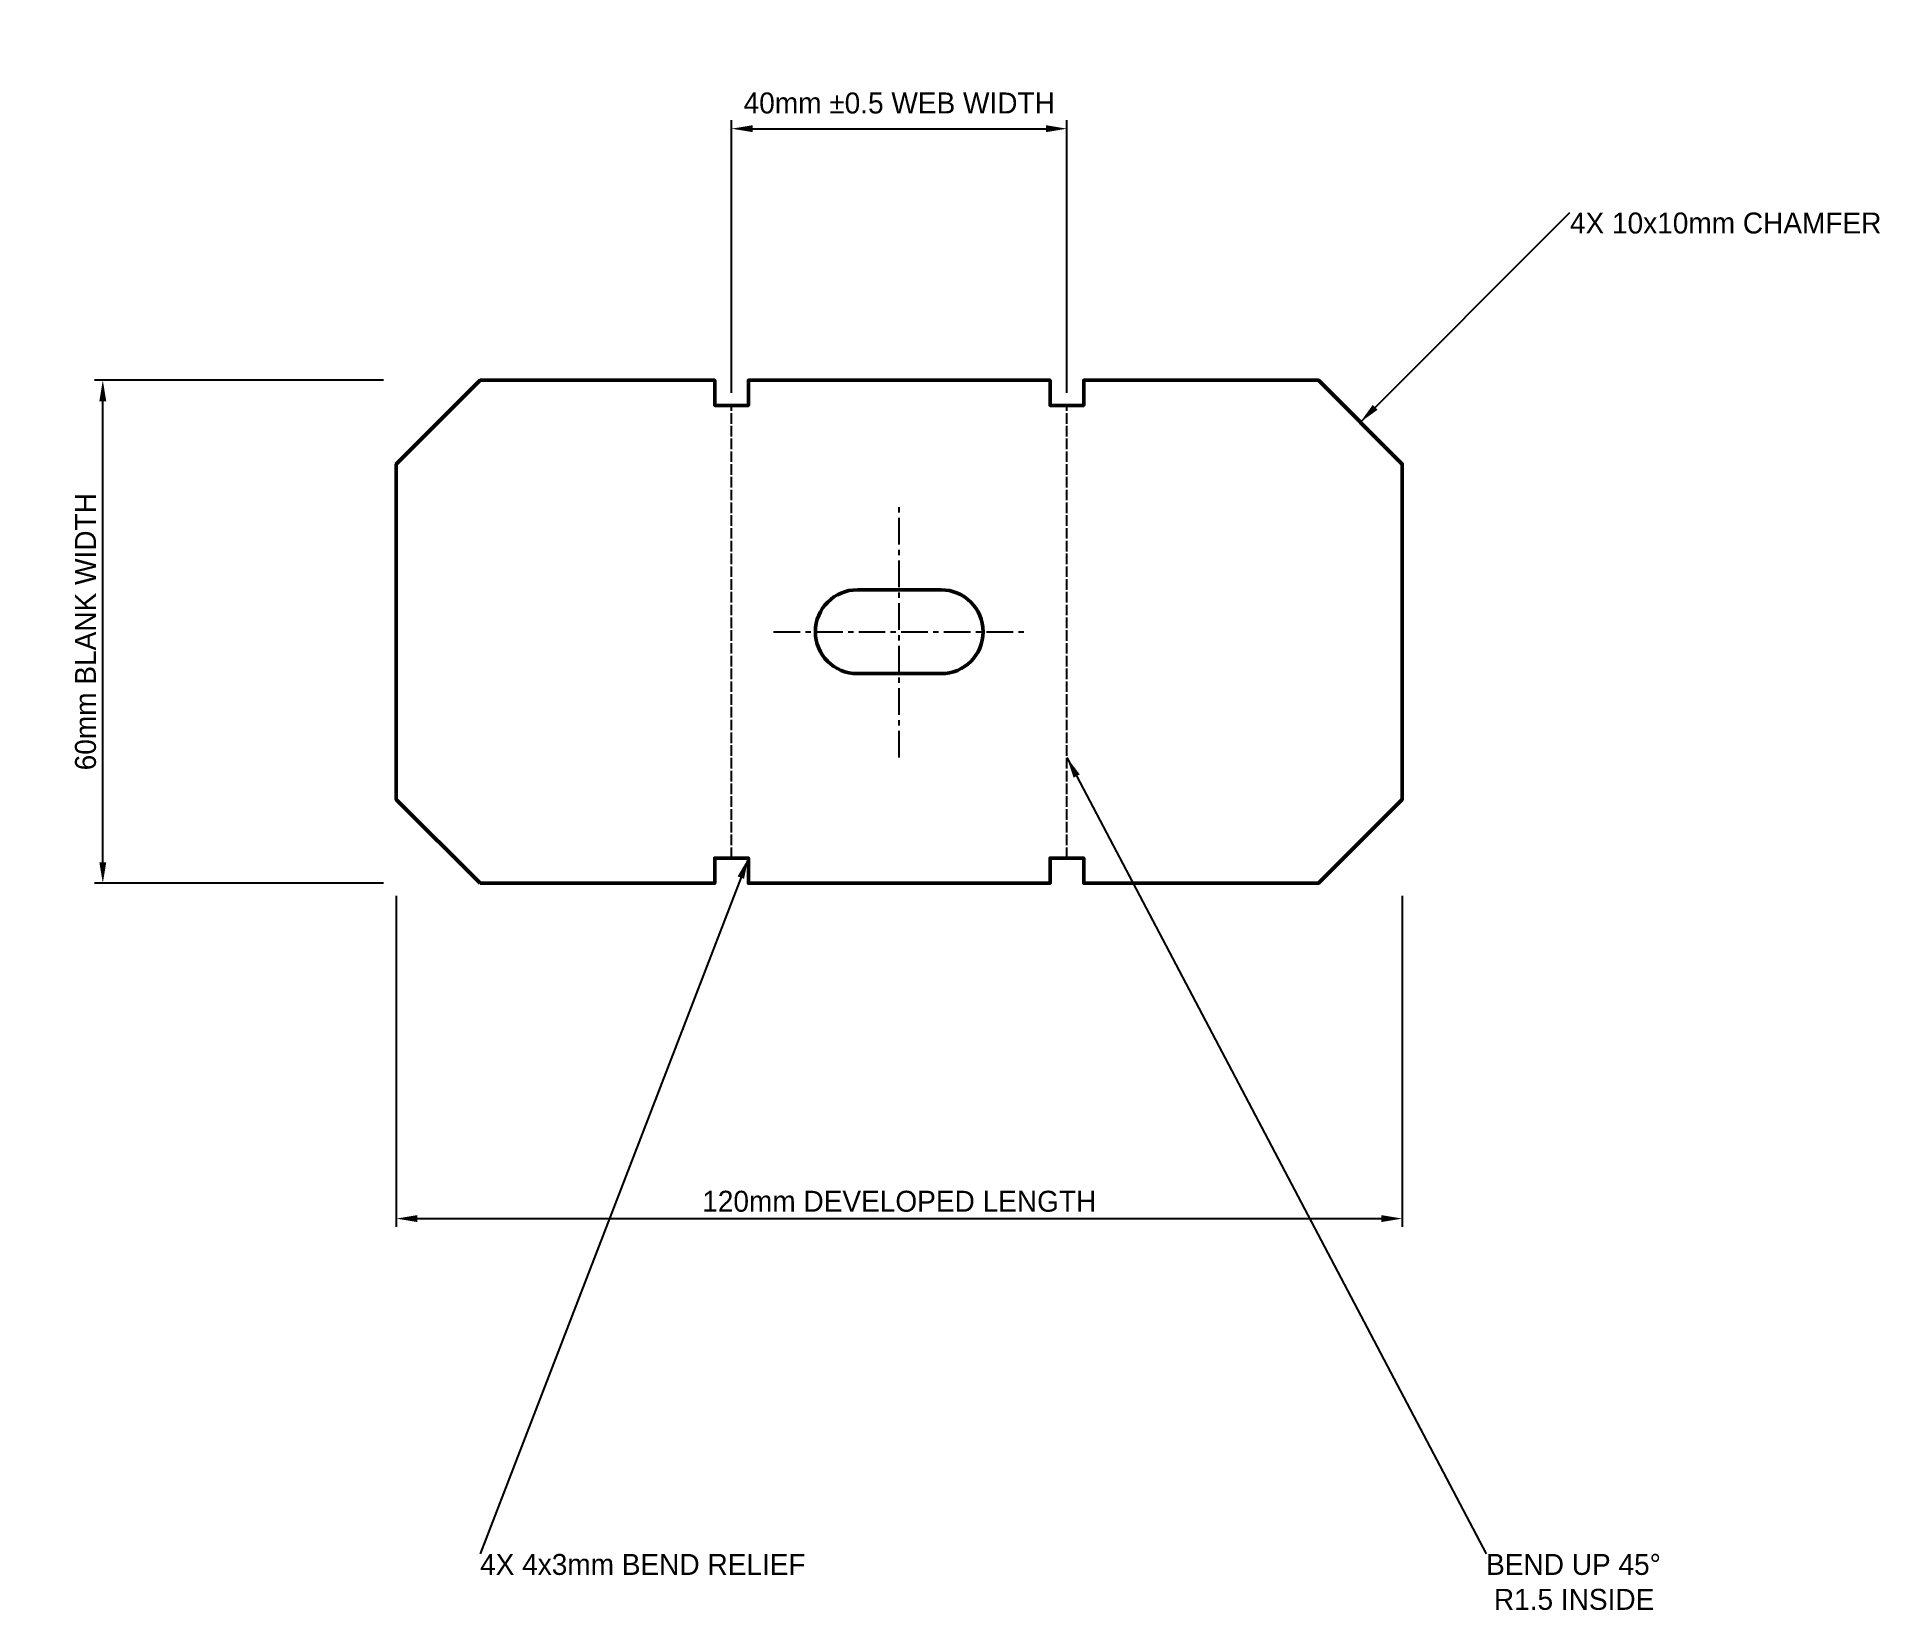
# Model space of a CAD drawing. Header units: metres. Extents: x -43 to 177, y -87 to 101.
import ezdxf

# ---------------------------------------------------------------- set-up
doc = ezdxf.new("R2010")
doc.units = ezdxf.units.M
doc.linetypes.add('CENTER', pattern=[5.08, 3.175, -0.635, 0.635, -0.635])
doc.linetypes.add('DASHED', pattern=[1.524, 1.27, -0.254])
for name, color, linetype, lineweight in [('BEND_LINES', 7, 'DASHED', 25), ('CENTERLINES', 7, 'CENTER', 25), ('DIMENSIONS', 7, 'Continuous', 25), ('GEOMETRY', 7, 'Continuous', 50)]:
    doc.layers.add(name, color=color, linetype=linetype, lineweight=lineweight)
doc.dimstyles.new('ENGINEERING_STYLE', dxfattribs={"dimtxt": 2.5, "dimasz": 2.5, "dimexe": 1, "dimexo": 1.5, "dimgap": 0.8, "dimtad": 1, "dimcen": 2.5, "dimazin": 3, "dimtfac": 1, "dimtmove": 0, "dimatfit": 3, "dimtfill": 1})

msp = doc.modelspace()

# ---------------------------------------------------------------- linework, layer by layer
at = {"layer": 'BEND_LINES'}
for p, q in [((40, 3), (40, 57)), ((80, 3), (80, 57))]:
    msp.add_line(p, q, dxfattribs=at)
at = {"layer": 'CENTERLINES'}
for p, q in [((60, 15), (60, 45)), ((45, 30), (75, 30))]:
    msp.add_line(p, q, dxfattribs=at)
at = {"layer": 'GEOMETRY'}
for p, q in [((55, 35), (65, 35)), ((55, 25), (65, 25))]:
    msp.add_line(p, q, dxfattribs=at)
msp.add_lwpolyline([(10, 0), (38, 0), (38, 3), (42, 3), (42, 0), (78, 0), (78, 3), (82, 3), (82, 0), (110, 0), (120, 10), (120, 50), (110, 60), (82, 60), (82, 57), (78, 57), (78, 60), (42, 60), (42, 57), (38, 57), (38, 60), (10, 60), (0, 50), (0, 10)], close=True, dxfattribs=at)
for centre, start, end in [((55, 30), 90, 270), ((65, 30), 270, 90)]:
    msp.add_arc(centre, 5, start, end, dxfattribs=at)

# ---------------------------------------------------------------- texts
at = {"layer": 'DIMENSIONS', "char_height": 2.5, "attachment_point": 1}
for s, insert in [('4X 10x10mm CHAMFER', (140, 80)), ('4X 4x3mm BEND RELIEF', (10, -80)), ('BEND UP 45%%D\\P R1.5 INSIDE', (130, -80))]:
    msp.add_mtext(s, dxfattribs=dict(at, insert=insert))

# ---------------------------------------------------------------- leaders
at = {"layer": 'DIMENSIONS'}
msp.add_leader([(115, 55), (140, 80)], dimstyle='ENGINEERING_STYLE', dxfattribs=at)

# ---------------------------------------------------------------- next in the draw order: dimensions: what is measured, and where the dimension line sits
for base, p1, p2, text in [((40, 90), (40, 57), (80, 57), '40mm %%P0.5 WEB WIDTH'), ((0, -40), (0, 0), (120, 0), '120mm DEVELOPED LENGTH')]:
    msp.add_linear_dim(base=base, p1=p1, p2=p2, text=text, dimstyle='ENGINEERING_STYLE', dxfattribs=at).render()

# ---------------------------------------------------------------- next in the draw order: dimensions: what is measured, and where the dimension line sits
msp.add_linear_dim(base=(-35, 0), p1=(0, 0), p2=(0, 60), angle=90, text='60mm BLANK WIDTH', dimstyle='ENGINEERING_STYLE', dxfattribs=at).render()

# ---------------------------------------------------------------- next in the draw order: leaders
for points in [[(80, 15), (130, -80)], [(42, 3), (10, -80)]]:
    msp.add_leader(points, dimstyle='ENGINEERING_STYLE', dxfattribs=at)

doc.saveas('drawing.dxf')
